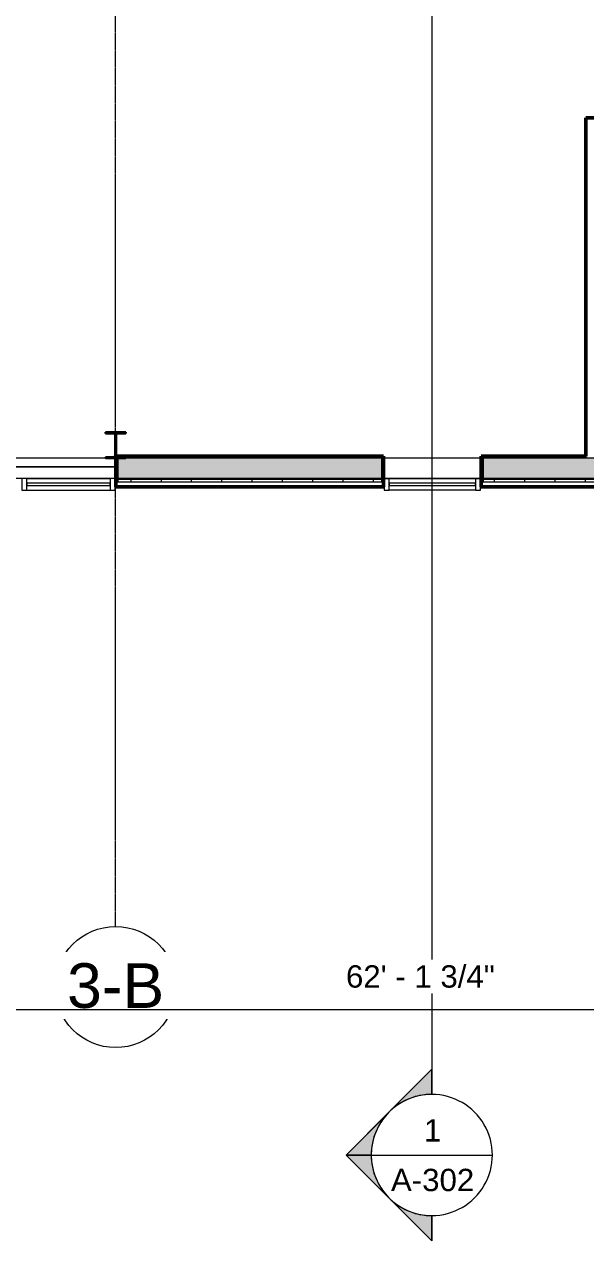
# Model space of a CAD drawing. Header units: inches. Extents: x 21592 to 24810, y -23179 to -20401.
# Drawn here: x 22277.7 to 22500.1, y -23097.3 to -22615.4 of the extents above; entities that cross this region are included whole.
import ezdxf

# ---------------------------------------------------------------- set-up
doc = ezdxf.new("R2010")
doc.units = ezdxf.units.IN
doc.header["$MEASUREMENT"] = 0
doc.linetypes.add('Grid Line 1_2_', pattern=[0.875, 0.5, -0.125, 0.125, -0.125])
for name, color, linetype, lineweight in [('A-ANNO-DIMS', 211, 'Continuous', 9), ('A-ANNO-DIMS-96', 211, 'Continuous', 9), ('A-FLOR', 192, 'Continuous', 13), ('A-GLAZ-CURT', 52, 'Continuous', 9), ('A-GLAZ-CWMG', 51, 'Continuous', 9), ('A-WALL', 113, 'Continuous', 13), ('A-WALL-PATT', 111, 'Continuous', 50), ('G-ANNO-SYMB', 111, 'Continuous', 9), ('I-WALL', 2, 'Continuous', 13), ('L-SITE-WALL', 31, 'Continuous', 13), ('S-BEAM', 12, 'Continuous', 9), ('S-COLS', 52, 'Continuous', 9), ('S-GRID', 1, 'Continuous', 9), ('S-GRID-IDEN', 1, 'Continuous', 9)]:
    doc.layers.add(name, color=color, linetype=linetype, lineweight=lineweight)
doc.styles.add('Arial', font='arial.ttf', dxfattribs={"height": 17.703593})
doc.styles.add('Arial_1', font='arial.ttf', dxfattribs={"height": 8.851796})
doc.dimstyles.new('Linear_-_3_32__Arial', dxfattribs={"dimscale": 12, "dimtxt": 9, "dimasz": 1, "dimexe": 0.75, "dimexo": 0.5, "dimgap": 0.5, "dimtad": 1, "dimdec": 4, "dimrnd": 0.0625, "dimzin": 1, "dimdsep": 46, "dimlunit": 4, "dimtxsty": 'Arial_1', "dimblk1": 'OBLIQUE', "dimblk2": 'OBLIQUE', "dimsah": 1, "dimcen": 0.09, "dimdle": 0.75, "dimazin": 0, "dimtfac": 1, "dimtdec": 4, "dimtix": 1, "dimtmove": 0, "dimatfit": 3, "dimfxl": 1, "dimtvp": 1, "dimtfill": 1, "dimfrac": 2, "dimtolj": 1, "dimtzin": 0, "dimarcsym": 2})

# ---------------------------------------------------------------- blocks, each defined once
blk = doc.blocks.new('Struct_Xcel_Sports Complex_rvt-1-Enlarged First Floor Plan _West_')
at = {"layer": 'A-FLOR', "color": 10}
blk.add_line((22314.02, -22790.8), (22171.52, -22790.8), dxfattribs=at)
at = {"layer": 'L-SITE-WALL', "color": 10}
for p, q in [((22171.52, -22790.8), (22314.02, -22790.8)), ((22420.33, -22798.8), (22313.77, -22798.8)), ((22651.4, -22798.8), (22458.52, -22798.8))]:
    blk.add_line(p, q, dxfattribs=at)
blk = doc.blocks.new('Girt_C - 8_D-1253505-Enlarged First Floor Plan _West_')
at = {"layer": 'S-BEAM'}
for p, q in [((22458.77, -22787.3), (22420.08, -22787.3)), ((22420.08, -22795.3), (22458.77, -22795.3))]:
    blk.add_line(p, q, dxfattribs=at)
blk = doc.blocks.new('System Panel - Glazed-frosted-1142378-Enlarged First Floor Plan _West_')
at = {"layer": 'A-GLAZ-CURT', "lineweight": 13}
for p, q in [((16.53125, -0.25), (-16.53125, -0.25)), ((-16.53125, -0.25), (-16.53125, -1.25)), ((-16.53125, -1.25), (16.53125, -1.25)), ((16.53125, -1.25), (16.53125, -0.25))]:
    blk.add_line(p, q, dxfattribs=at)
blk = doc.blocks.new('Rectangular Mullion - Exterior 2_ x 4_5_-1135321-Enlarged First Floor Plan _West_')
at = {"layer": 'A-GLAZ-CWMG'}
for p, q in [((22278.7, -22795.43), (22311.77, -22795.43)), ((22278.7, -22799.93), (22311.77, -22799.93))]:
    blk.add_line(p, q, dxfattribs=at)
blk = doc.blocks.new('Rectangular Mullion - Exterior 2_ x 4_5_-1142382-Enlarged First Floor Plan _West_')
at = {"layer": 'A-GLAZ-CWMG', "lineweight": 20}
for p, q in [((0, 3), (-2, 3)), ((-2, 3), (-2, -1.5)), ((0, -1.5), (0, 3)), ((-2, -1.5), (0, -1.5))]:
    blk.add_line(p, q, dxfattribs=at)
blk = doc.blocks.new('Rectangular Mullion - Exterior 2_ x 4_5_-827464-Enlarged First Floor Plan _West_')
at = {"layer": 'A-GLAZ-CWMG', "lineweight": 20}
for p, q in [((-1, 3), (1, 3)), ((-1, -1.5), (-1, 3)), ((1, 3), (1, -1.5)), ((1, -1.5), (-1, -1.5))]:
    blk.add_line(p, q, dxfattribs=at)
blk = doc.blocks.new('Rectangular Mullion - Exterior 2_ x 4_5_-1142359-Enlarged First Floor Plan _West_')
at = {"layer": 'A-GLAZ-CWMG', "lineweight": 20}
for p, q in [((-2, 1.5), (0, 1.5)), ((-2, -3), (-2, 1.5)), ((0, 1.5), (0, -3)), ((0, -3), (-2, -3))]:
    blk.add_line(p, q, dxfattribs=at)
blk = doc.blocks.new('Rectangular Mullion - Exterior 2_ x 4_5_-1142353-Enlarged First Floor Plan _West_')
at = {"layer": 'A-GLAZ-CWMG', "lineweight": 20}
for p, q in [((0, 1.5), (-2, 1.5)), ((-2, 1.5), (-2, -3)), ((0, -3), (0, 1.5)), ((-2, -3), (0, -3))]:
    blk.add_line(p, q, dxfattribs=at)
blk = doc.blocks.new('System Panel - Exterior Glazing-827454-Enlarged First Floor Plan _West_')
at = {"layer": 'A-GLAZ-CURT', "lineweight": 13}
for p, q in [((17.09375, 1.25), (-17.09375, 1.25)), ((-17.09375, 1.25), (-17.09375, 0.25)), ((-17.09375, 0.25), (17.09375, 0.25)), ((17.09375, 0.25), (17.09375, 1.25))]:
    blk.add_line(p, q, dxfattribs=at)
at = {"layer": 'A-GLAZ-CURT'}
for p, q in [((-17.09375, 0.25), (-17.09375, 1.25)), ((17.09375, 1.25), (-17.09375, 1.25)), ((-17.09375, 0.25), (17.09375, 0.25)), ((17.09375, 1.25), (17.09375, 0.25))]:
    blk.add_line(p, q, dxfattribs=at)
blk = doc.blocks.new('Rectangular Mullion - Exterior 2_ x 4_5_-1060760-Enlarged First Floor Plan _West_')
at = {"layer": 'A-GLAZ-CWMG'}
for p, q in [((23373.27, -22795.43), (23339.08, -22795.43)), ((23373.27, -22799.93), (23339.08, -22799.93))]:
    blk.add_line(p, q, dxfattribs=at)
blk = doc.blocks.new('Section - Section Head - Filled-1526-Enlarged First Floor Plan _West_')
at = {"layer": 'G-ANNO-SYMB'}
h = blk.add_hatch(color=256, dxfattribs=at)
edge = h.paths.add_edge_path(flags=0)
edge.add_line((-0.4268, 0.1768), (-0.25, 0.3536))
edge.add_line((-0.25, 0.3536), (-0.25, 0.25))
edge.add_arc((-0.25, 0), 0.25, 90, 135)
h = blk.add_hatch(color=256, dxfattribs=at)
edge = h.paths.add_edge_path(flags=0)
edge.add_arc((-0.25, 0), 0.25, 45, 90)
edge.add_line((-0.25, 0.25), (-0.25, 0.3536))
edge.add_line((-0.25, 0.3536), (-0.0732, 0.1768))
h = blk.add_hatch(color=256, dxfattribs=at)
edge = h.paths.add_edge_path(flags=0)
edge.add_arc((-0.25, 0), 0.2503, 137.9216, 180)
edge.add_line((-0.5003, 0), (-0.6036, 0))
edge.add_line((-0.6036, 0), (-0.4358, 0.1678))
h = blk.add_hatch(color=256, dxfattribs=at)
edge = h.paths.add_edge_path(flags=0)
edge.add_line((-0.0642, 0.1678), (0.1036, 0))
edge.add_line((0.1036, 0), (0.0003, 0))
edge.add_arc((-0.25, 0), 0.2503, 0, 42.0784)
for p, q in [((-0.25, 0.3536), (-0.6036, 0)), ((-0.25, 0.3536), (-0.4268, 0.1768)), ((-0.25, 0.3536), (0.1036, 0)), ((-0.25, 0.25), (-0.25, 0.3536)), ((-0.0732, 0.1768), (-0.25, 0.3536)), ((-0.25, 0.3536), (-0.25, 0.25)), ((-0.4358, 0.1678), (-0.6036, 0)), ((0.1036, 0), (-0.0642, 0.1678)), ((-0.6036, 0), (-0.5003, 0)), ((0.0003, 0), (0.1036, 0)), ((-0.5, 0), (-0.6036, 0)), ((0, 0), (0.1036, 0))]:
    blk.add_line(p, q, dxfattribs=at)
for radius, start, end in [(0.25, 360, 180), (0.25, 90, 135), (0.25, 45, 90), (0.2503, 137.9216, 180), (0.2503, 0, 42.0784), (0.25, 180, 360)]:
    blk.add_arc((-0.25, 0), radius, start, end, dxfattribs=at)
blk = doc.blocks.new('Grid - Grid Head - Circle-14747-Enlarged First Floor Plan _West_')
at = {"layer": 'S-GRID-IDEN'}
blk.add_circle((0, 0), 0.25, dxfattribs=at)
blk = doc.blocks.new('DIMBLOCK1-Enlarged First Floor Plan _West_')
at = {"layer": 'A-ANNO-DIMS-96'}
for p, q in [((22061.64, -22899.47), (22061.64, -23014.7)), ((22061.64, -23005.7), (22061.64, -22899.47)), ((22807.39, -22978.85), (22807.39, -23014.7)), ((22807.39, -23005.7), (22807.39, -22978.85)), ((22052.64, -23005.7), (22816.39, -23005.7))]:
    blk.add_line(p, q, dxfattribs=at)
at = {"layer": 'A-ANNO-DIMS-96', "lineweight": 50}
for p, q in [((22061.64, -23005.7), (22067.64, -22999.7)), ((22807.39, -23005.7), (22813.39, -22999.7)), ((22061.64, -23005.7), (22055.64, -23011.7)), ((22807.39, -23005.7), (22801.39, -23011.7))]:
    blk.add_line(p, q, dxfattribs=at)
at = {"layer": 'A-ANNO-DIMS-96', "color": 0, "insert": (22405.16, -22988.22), "char_height": 8.8518, "width": 70.4492, "attachment_point": 1, "line_spacing_factor": 0.938532, "style": 'Arial_1', "bg_fill": 3, "box_fill_scale": 1.25, "bg_fill_color": 0, "bg_fill_transparency": 0}
blk.add_mtext('62\' - 1 3/4"', dxfattribs=at)
blk = doc.blocks.new('_Oblique')
at = {"color": 0, "linetype": 'ByBlock', "lineweight": -2}
blk.add_line((-0.5, -0.5), (0.5, 0.5), dxfattribs=at)

msp = doc.modelspace()

# ---------------------------------------------------------------- hatches: boundary and pattern name
at = {"layer": 'A-WALL-PATT', "lineweight": 9}
h = msp.add_hatch(dxfattribs=at)
h.set_pattern_fill('FP_7', color=256, style=0, pattern_type=2)
h.set_pattern_definition([(161.57, (0.48, 0.48), (-3.839953776, -1.544e-05), [0, -27.322, 3.034, 0]), (18.43, (-0.48, 0.48), (-3.839953776, 1.544e-05), [0, -27.322, 3.034, 0]), (108.43, (0.48, 0.48), (1.919622, -9.60052459), [9.106, -21.25]), (71.57, (-0.48, 0.48), (1.919622, 9.60052459), [9.106, -21.25])])
h.paths.add_polyline_path([(22314.76523, -22795.30281), (22419.32773, -22795.30281), (22419.32773, -22787.30281), (22314.76523, -22787.30281)], flags=0)
h.paths.add_polyline_path([(22459.51523, -22795.30281), (22809.95273, -22795.30281), (22809.95273, -22787.30281), (22459.51523, -22787.30281)], flags=0)
h = msp.add_hatch(dxfattribs=at)
h.set_pattern_fill('FP_9', color=256, style=0, pattern_type=2)
h.set_pattern_definition([(0, (0, 0), (0, 12), []), (90, (0, 0), (-12, 7e-16), [])])
h.paths.add_polyline_path([(22419.32773, -22796.80281), (22419.32773, -22795.80281), (22314.76523, -22795.80281), (22314.76523, -22796.80281), (22385.10976, -22796.80281)], flags=0)
h.paths.add_polyline_path([(22459.51523, -22796.80281), (22809.95273, -22796.80281), (22809.95273, -22795.80281), (22459.51523, -22795.80281)], flags=0)
at = {"layer": 'S-COLS'}
h = msp.add_hatch(dxfattribs=at)
h.set_pattern_fill('FP_6', color=256, style=0, pattern_type=2)
h.set_pattern_definition([(45, (0, 0), (-9.503515, 9.503515), []), (45, (0, 14.4), (-9.503515, 9.503515), [])])
h.paths.add_polyline_path([(22309.89023, -22787.30281), (22317.89023, -22787.30281), (22317.89023, -22786.86922), (22314.72616, -22786.86922), (22314.23726, -22786.66671), (22314.03476, -22786.17781), (22314.03476, -22778.17781), (22314.23726, -22777.68891), (22314.72616, -22777.4864), (22317.89023, -22777.4864), (22317.89023, -22777.05281), (22309.89023, -22777.05281), (22309.89023, -22777.4864), (22313.05429, -22777.4864), (22313.54319, -22777.68891), (22313.74569, -22778.17781), (22313.74569, -22786.17781), (22313.54319, -22786.66671), (22313.05429, -22786.86922), (22309.89023, -22786.86922)], flags=0)

# ---------------------------------------------------------------- linework, layer by layer
at = {"layer": 'A-WALL'}
for p, q in [((22314.76523, -22787.30281), (22314.76523, -22796.80281)), ((22419.32773, -22787.30281), (22314.76523, -22787.30281)), ((22419.32773, -22796.80281), (22419.32773, -22787.30281)), ((22459.51523, -22787.30281), (22459.51523, -22796.80281)), ((22809.95273, -22787.30281), (22459.51523, -22787.30281)), ((22500.14023, -22786.55281), (22500.14023, -22787.30281)), ((22420.07773, -22796.80281), (22314.01523, -22796.80281)), ((22420.07773, -22798.30281), (22314.01523, -22798.30281)), ((22419.32773, -22795.30281), (22314.76523, -22795.30281)), ((22419.32773, -22795.80281), (22314.76523, -22795.80281)), ((22810.70273, -22796.80281), (22458.76523, -22796.80281)), ((22810.70273, -22798.30281), (22458.76523, -22798.30281)), ((22809.95273, -22795.30281), (22459.51523, -22795.30281)), ((22809.95273, -22795.80281), (22459.51523, -22795.80281))]:
    msp.add_line(p, q, dxfattribs=at)
at = {"layer": 'G-ANNO-SYMB'}
for p, q in [((22439.17362, -20818.08211), (22439.17362, -23039.38678)), ((22415.17362, -23063.38678), (22463.17362, -23063.38678))]:
    msp.add_line(p, q, dxfattribs=at)
at = {"layer": 'I-WALL', "lineweight": 50}
for p, q in [((22759.95273, -22652.49031), (22500.14023, -22652.49031)), ((22500.14023, -22652.49031), (22500.14023, -22786.55281))]:
    msp.add_line(p, q, dxfattribs=at)
at = {"layer": 'L-SITE-WALL', "lineweight": 50}
for p, q in [((22420.07773, -22786.55281), (22314.01523, -22786.55281)), ((22314.01523, -22786.55281), (22314.01523, -22798.61531)), ((22420.07773, -22798.61531), (22420.07773, -22786.55281)), ((22500.14023, -22786.55281), (22458.76523, -22786.55281)), ((22458.76523, -22786.55281), (22458.76523, -22798.61531)), ((22314.01523, -22798.61531), (22420.07773, -22798.61531)), ((22458.76523, -22798.61531), (22810.70273, -22798.61531))]:
    msp.add_line(p, q, dxfattribs=at)
at = {"layer": 'S-COLS', "lineweight": 30}
for p, q in [((22317.89023, -22777.05281), (22309.89023, -22777.05281)), ((22309.89023, -22777.05281), (22309.89023, -22777.4864)), ((22309.89023, -22777.4864), (22313.05429, -22777.4864)), ((22313.74569, -22778.17781), (22313.74569, -22786.17781)), ((22314.03476, -22786.17781), (22314.03476, -22778.17781)), ((22314.72616, -22777.4864), (22317.89023, -22777.4864)), ((22317.89023, -22777.4864), (22317.89023, -22777.05281)), ((22313.05429, -22786.86922), (22309.89023, -22786.86922)), ((22309.89023, -22786.86922), (22309.89023, -22787.30281)), ((22309.89023, -22787.30281), (22317.89023, -22787.30281)), ((22317.89023, -22786.86922), (22314.72616, -22786.86922)), ((22317.89023, -22787.30281), (22317.89023, -22786.86922))]:
    msp.add_line(p, q, dxfattribs=at)
for centre, start, end in [((22313.05429, -22778.17781), 0, 90), ((22314.72616, -22778.17781), 90, 180), ((22313.05429, -22786.17781), 270, 0), ((22314.72616, -22786.17781), 180, 270)]:
    msp.add_arc(centre, 0.69141, start, end, dxfattribs=at)
at = {"layer": 'S-GRID', "linetype": 'Grid Line 1_2_'}
for p, q in [((22313.89023, -22972.85091), (22313.89023, -20633.37408)), ((24479.10753, -22787.30281), (21657.56096, -22787.30281)), ((24588.97484, -22787.30281), (21790.20666, -22787.30281)), ((24431.10753, -22795.30281), (21705.56096, -22795.30281)), ((24540.97484, -22795.30281), (21852.86259, -22795.30281))]:
    msp.add_line(p, q, dxfattribs=at)

# ---------------------------------------------------------------- block references
at = {"lineweight": 5}
msp.add_blockref('Struct_Xcel_Sports Complex_rvt-1-Enlarged First Floor Plan _West_', (0, 0), dxfattribs=at)
at = {"layer": 'A-GLAZ-CURT', "rotation": 180}
msp.add_blockref('System Panel - Glazed-frosted-1142378-Enlarged First Floor Plan _West_', (22295.23398, -22798.42781), dxfattribs=at)
at = {"layer": 'A-GLAZ-CURT'}
msp.add_blockref('System Panel - Exterior Glazing-827454-Enlarged First Floor Plan _West_', (22439.42148, -22798.42781), dxfattribs=at)
at = {"layer": 'A-GLAZ-CWMG', "extrusion": (0, 0, -1)}
msp.add_blockref('Rectangular Mullion - Exterior 2_ x 4_5_-827464-Enlarged First Floor Plan _West_', (-22277.70273, -22798.42781), dxfattribs=at)
at = {"layer": 'A-GLAZ-CWMG'}
for name, p in [('Rectangular Mullion - Exterior 2_ x 4_5_-1135321-Enlarged First Floor Plan _West_', (0, 0)), ('Rectangular Mullion - Exterior 2_ x 4_5_-1142382-Enlarged First Floor Plan _West_', (22313.76523, -22798.42781)), ('Rectangular Mullion - Exterior 2_ x 4_5_-1060760-Enlarged First Floor Plan _West_', (-916.75, 0))]:
    msp.add_blockref(name, p, dxfattribs=at)
at = {"layer": 'A-GLAZ-CWMG', "rotation": 180}
msp.add_blockref('Rectangular Mullion - Exterior 2_ x 4_5_-1142353-Enlarged First Floor Plan _West_', (22420.32773, -22798.42781), dxfattribs=at)
at = {"layer": 'A-GLAZ-CWMG', "extrusion": (0, 0, -1), "rotation": 180}
msp.add_blockref('Rectangular Mullion - Exterior 2_ x 4_5_-1142359-Enlarged First Floor Plan _West_', (-22458.51523, -22798.42781), dxfattribs=at)
at = {"layer": 'G-ANNO-SYMB', "xscale": 95.99999999999994, "yscale": 95.99999999999994, "zscale": 95.99999999999994, "rotation": 89.99999999999947}
msp.add_blockref('Section - Section Head - Filled-1526-Enlarged First Floor Plan _West_', (22439.17362, -23039.38678), dxfattribs=at)
at = {"layer": 'S-BEAM'}
msp.add_blockref('Girt_C - 8_D-1253505-Enlarged First Floor Plan _West_', (0, 0), dxfattribs=at)
at = {"layer": 'S-GRID-IDEN', "xscale": 95.99999999999994, "yscale": 95.99999999999994, "zscale": 95.99999999999994}
msp.add_blockref('Grid - Grid Head - Circle-14747-Enlarged First Floor Plan _West_', (22313.89023, -22996.85091), dxfattribs=at)

# ---------------------------------------------------------------- texts
at = {"layer": 'G-ANNO-SYMB', "attachment_point": 2, "line_spacing_factor": 0.938532, "style": 'Arial_1'}
for s, insert, char_height, width in [('1', (22439.48099, -23049.21766), 8.8518, 8.208), ('A-302', (22439.48099, -23068.8539), 8.851796, 39.312)]:
    msp.add_mtext(s, dxfattribs=dict(at, insert=insert, char_height=char_height, width=width))

# ---------------------------------------------------------------- next in the draw order: texts
at = {"layer": 'S-GRID-IDEN', "insert": (22313.88561, -22987.41404), "char_height": 17.703593, "width": 45.792, "attachment_point": 2, "line_spacing_factor": 0.938532, "style": 'Arial', "bg_fill": 3, "box_fill_scale": 1.25, "bg_fill_color": 0, "bg_fill_transparency": 0}
msp.add_mtext('3-B', dxfattribs=at)

# ---------------------------------------------------------------- next in the draw order: dimensions: what is measured, and where the dimension line sits
at = {"layer": 'A-ANNO-DIMS'}
dim = msp.add_linear_dim(base=(22807.39023, -23005.70284), p1=(22061.64023, -22893.46976), p2=(22807.39023, -22972.85091), dimstyle='Linear_-_3_32__Arial', override={"dimpost": '<>', "dimfxl": 749.962951}, dxfattribs=at)
dim.commit()
dim.dimension.update_dxf_attribs({"geometry": 'DIMBLOCK1-Enlarged First Floor Plan _West_', "text_midpoint": (22434.51523, -22995.12297)})

doc.saveas('drawing.dxf')
